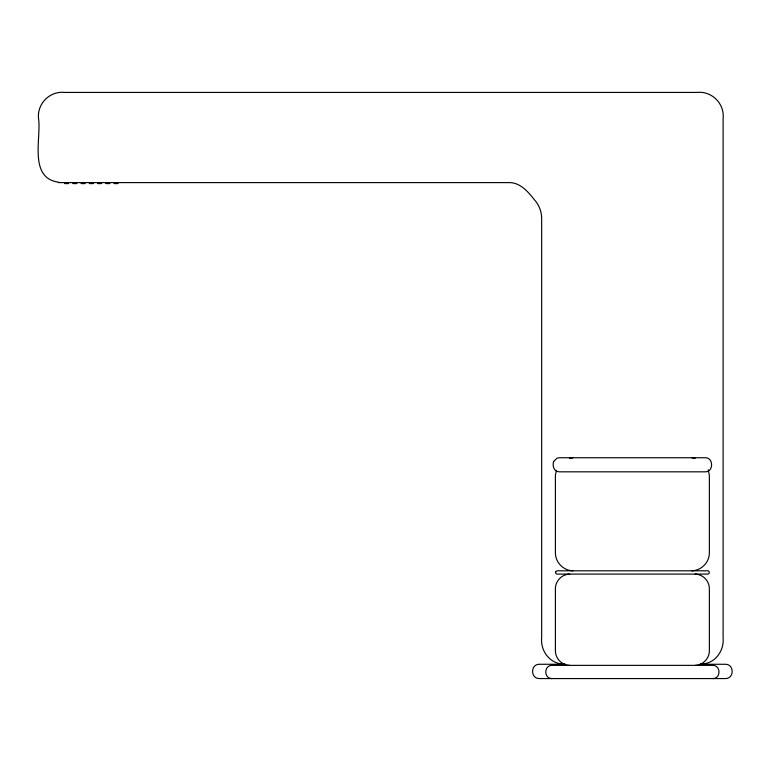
<?xml version="1.0" encoding="UTF-8"?>
<svg xmlns="http://www.w3.org/2000/svg" width="771" height="771" viewBox="0 0 771 771"><rect width="100%" height="100%" fill="white"/><g stroke="black" fill="none" stroke-linecap="round" stroke-linejoin="round"><path stroke-width="1.16" d="M556.296 470.859L555.399 475.341L555.399 553.202C555.592 562.647 563.543 570.607 572.998 570.8M569.634 458.417L572.998 457.752M569.702 574.096C562.02 574.25 555.554 580.717 555.399 588.389L555.399 651.071C555.554 658.752 562.02 665.219 569.702 665.373M691.76 570.8C701.215 570.607 709.166 562.647 709.359 553.202L709.359 475.341L708.241 469.732M695.057 665.373C702.738 665.219 709.204 658.752 709.359 651.071L709.359 588.389C709.204 580.717 702.738 574.25 695.057 574.096M712.655 678.567C721.087 678.779 721.087 665.161 712.655 665.373L552.103 665.373C543.671 665.161 543.671 678.779 552.103 678.567M700.829 663.995C714.659 664.265 724.364 651.023 723.102 637.877L723.102 118.83C724.836 103.719 711.826 90.699 696.714 92.433L64.947 92.433C49.836 90.699 36.815 103.719 38.55 118.83C41.451 137.73 28.276 178.39 58.76 182.197M58.345 182.611L508.272 182.611C519.818 181.995 527.99 191.622 534.438 199.805C539.102 204.941 541.724 211.803 541.656 218.742L541.656 637.877C540.269 651.485 550.783 664.775 564.95 664.062M64.619 182.717L68.561 182.717M72.869 182.717L76.811 182.717M81.119 182.717L85.061 182.717M89.369 182.717L93.301 182.717M97.609 182.717L101.55 182.717M105.858 182.717L109.8 182.717M114.108 182.717L118.05 182.717M64.619 183.594L68.561 183.594M72.869 183.594L76.811 183.594M81.119 183.594L85.061 183.594M89.369 183.594L93.301 183.594M97.609 183.594L101.55 183.594M105.858 183.594L109.8 183.594M114.108 183.594L118.05 183.594M564.632 664.274L539.459 664.274C530.323 664.043 530.323 678.788 539.459 678.567L725.299 678.567C734.435 678.788 734.435 664.043 725.299 664.274L700.126 664.274M691.76 457.752L695.124 458.417M553.665 461.482C552.075 465.742 554.021 471.794 559.254 471.823L705.504 471.823C713.609 471.833 713.609 457.743 705.504 457.752L559.254 457.752L556.932 458.205L553.665 461.482M555.525 571.812L555.881 573.614L557.048 574.096L707.711 574.096C709.812 574.144 709.812 570.742 707.711 570.8L557.048 570.8L555.525 571.812"/></g></svg>
